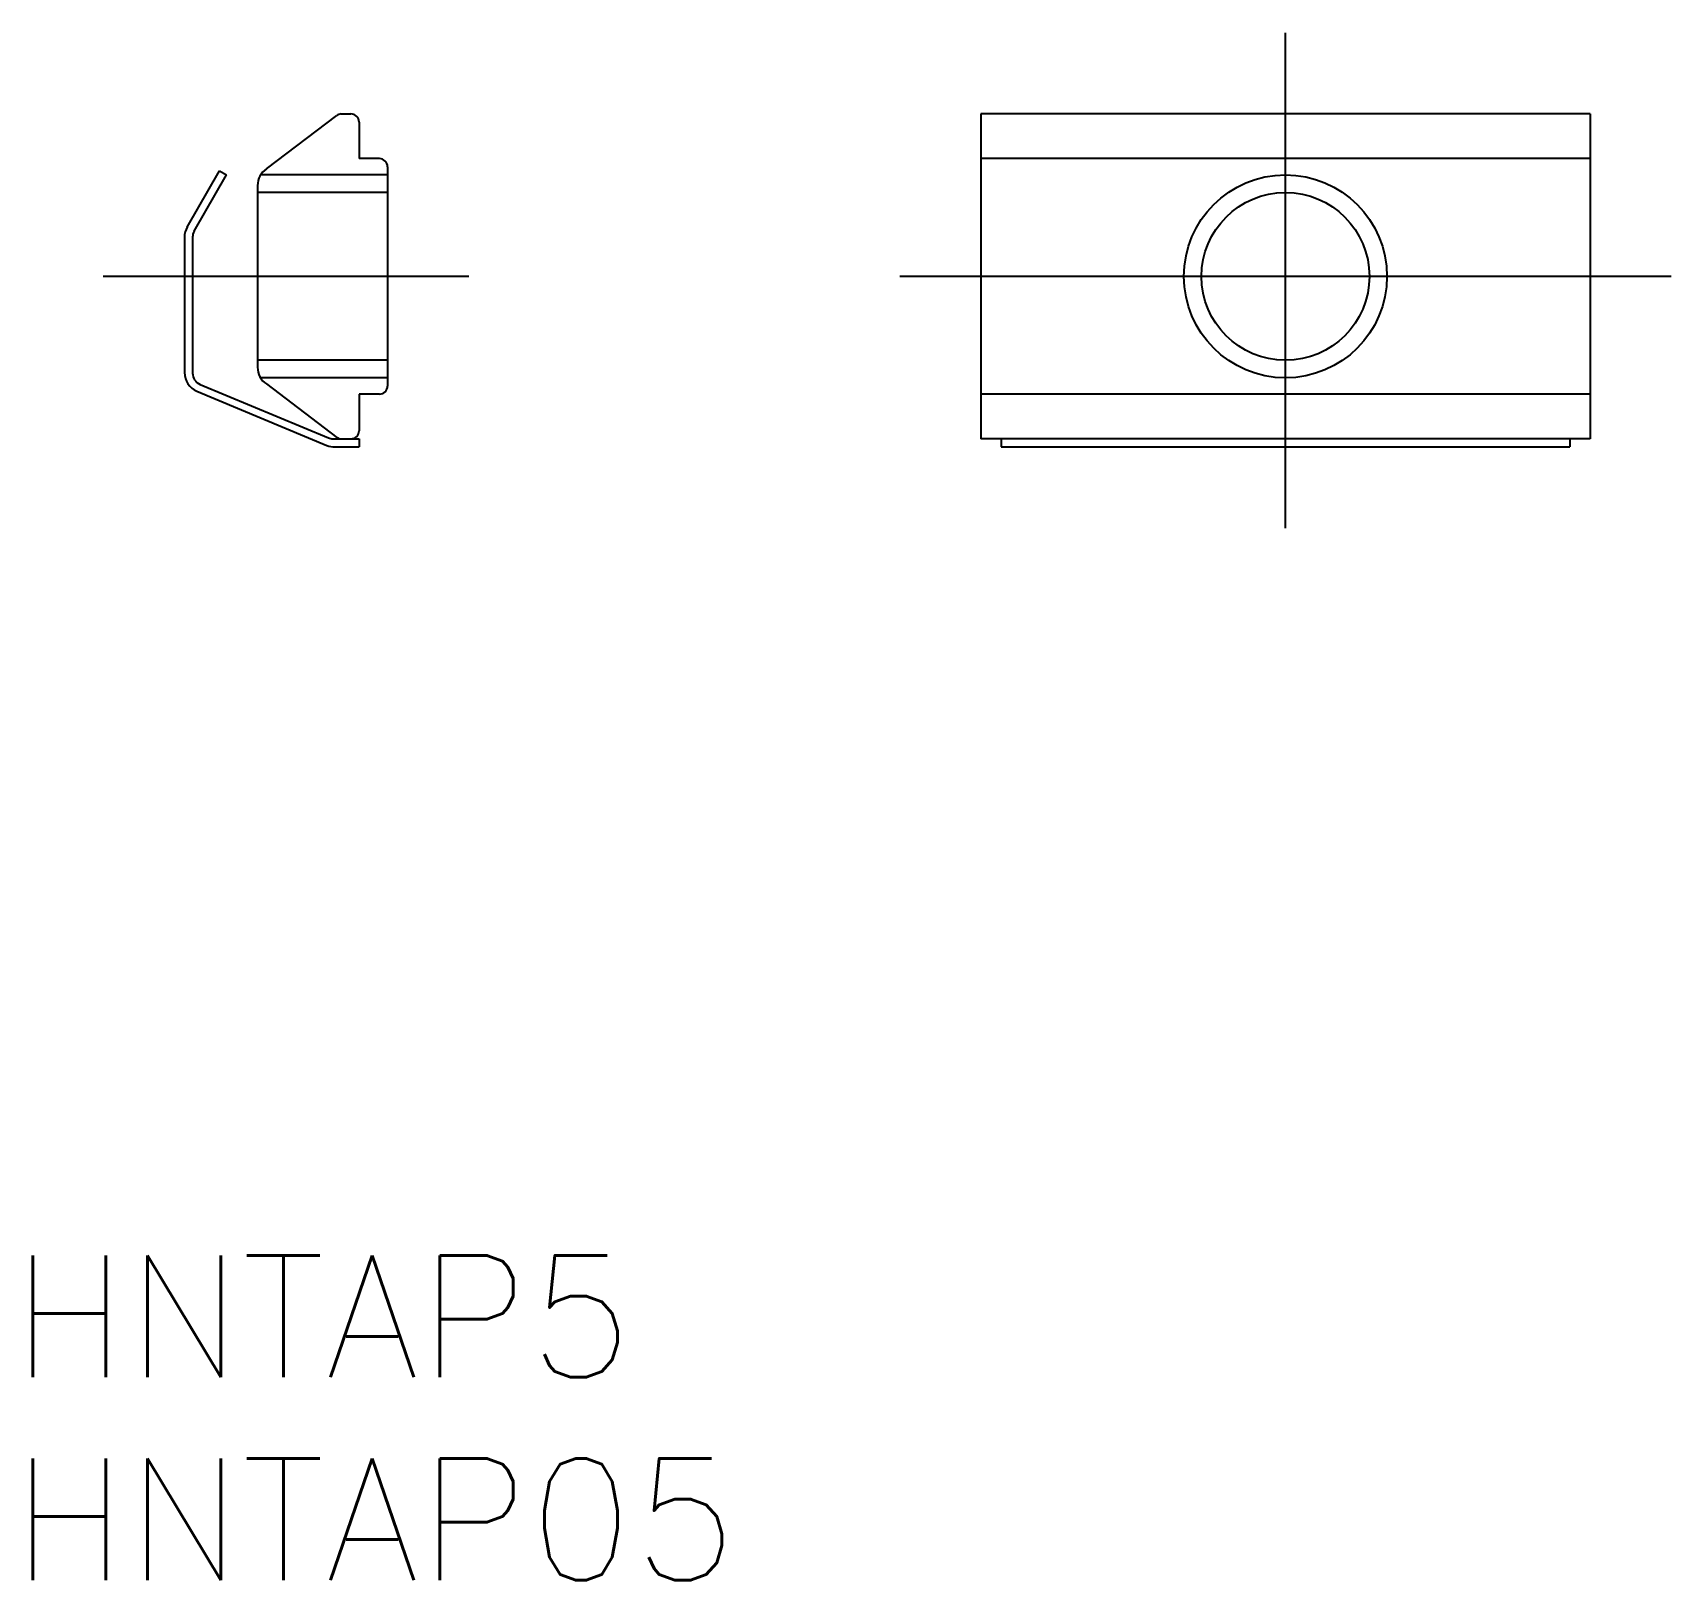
# Model space of a CAD drawing. Extents: x -30.8 to 9.5, y -32.1 to 6.
import ezdxf

# ---------------------------------------------------------------- set-up
doc = ezdxf.new("R2010")
doc.units = 0
doc.linetypes.add('CENTER', pattern=[50.8, 31.75, -6.35, 6.35, -6.35])
doc.linetypes.add('DASHED', pattern=[19.05, 12.7, -6.35])
doc.layers.get('0').update_dxf_attribs({"linetype": 'CONTINUOUS'})
doc.layers.add('CENTER', color=1, linetype='CONTINUOUS')
doc.styles.get("Standard").update_dxf_attribs({"font": 'txt.shx', "height": 3, "bigfont": 'bigfont.shx'})

msp = doc.modelspace()

# ---------------------------------------------------------------- linework, layer by layer
at = {"color": 7, "linetype": 'CONTINUOUS'}
for p, q in [((-25.096, 2.649), (-23.364, 3.965)), ((-23.251, 4), (-23.013, 4)), ((-22.813, 3.8), (-22.813, 2.9)), ((7.5, 4), (-7.5, 4)), ((7.5, 4), (-7.5, 4)), ((-7.5, 4), (-7.5, -4)), ((7.5, 4), (7.5, -4)), ((-22.313, 2.9), (-22.813, 2.9)), ((7.5, 2.9), (-7.5, 2.9)), ((-27.046, 1.216), (-26.247, 2.6)), ((-26.873, 1.116), (-26.074, 2.5)), ((-26.247, 2.6), (-26.074, 2.5)), ((-22.113, 2.7), (-22.113, -2.7)), ((-25.313, 2.237), (-25.313, -2.237)), ((-27.113, 0.966), (-27.113, -2.367)), ((-26.913, 0.966), (-26.913, -2.383)), ((-26.729, -2.66), (-23.569, -3.977)), ((-25.096, -2.649), (-23.364, -3.965)), ((-26.806, -2.828), (-23.606, -4.162)), ((-22.813, -2.9), (-22.813, -3.8)), ((-22.313, -2.9), (-22.813, -2.9)), ((7.5, -2.9), (-7.5, -2.9)), ((-23.453, -4), (-22.813, -4)), ((-23.251, -4), (-23.013, -4)), ((-22.813, -4), (-22.813, -4.2)), ((7.5, -4), (-7.5, -4)), ((-7, -4), (-7, -4.2)), ((7, -4), (7, -4.2)), ((-23.413, -4.2), (-22.813, -4.2)), ((-7, -4.2), (7, -4.2))]:
    msp.add_line(p, q, dxfattribs=at)
at = {"color": 3, "linetype": 'DASHED'}
for p, q in [((-22.113, 2.5), (-25.238, 2.5)), ((-22.113, 2.067), (-25.313, 2.067)), ((-22.113, -2.067), (-25.313, -2.067)), ((-22.113, -2.5), (-25.238, -2.5))]:
    msp.add_line(p, q, dxfattribs=at)
at = {"color": 3, "linetype": 'CONTINUOUS'}
msp.add_circle((0, 0), 2.5, dxfattribs=at)
at = {"color": 7, "linetype": 'CONTINUOUS'}
msp.add_circle((0, 0), 2.067, dxfattribs=at)
for centre, radius, start, end in [((-23.251, 3.8), 0.2, 90, 124.5085), ((-23.013, 3.8), 0.2, 0, 90), ((-22.313, 2.7), 0.2, 0, 90), ((-24.813, 2.237), 0.5, 124.5085, 180), ((-26.613, 0.966), 0.5, 150, 180), ((-26.613, 0.966), 0.3, 150, 180), ((-26.613, -2.367), 0.5, 180, 247.3802), ((-26.613, -2.383), 0.3, 180, 247.3802), ((-24.813, -2.237), 0.5, 180, 235.4915), ((-22.313, -2.7), 0.2, 270, 0), ((-23.453, -3.7), 0.3, 247.3802, 270), ((-23.251, -3.8), 0.2, 235.4915, 270), ((-23.013, -3.8), 0.2, 270, 0), ((-23.413, -3.7), 0.5, 247.3802, 270)]:
    msp.add_arc(centre, radius, start, end, dxfattribs=at)
at = {"layer": 'CENTER', "color": 1, "linetype": 'CENTER'}
for p, q in [((0, -6.2), (0, 6)), ((-20.113, 0), (-29.113, 0)), ((9.5, 0), (-9.5, 0))]:
    msp.add_line(p, q, dxfattribs=at)

# ---------------------------------------------------------------- texts
at = {"color": 7, "linetype": 'CONTINUOUS'}
for s, p in [('HNTAP5', (-31.363, -27.112)), ('HNTAP05', (-31.363, -32.112))]:
    msp.add_text(s, height=3, dxfattribs=at).set_placement(p)

doc.saveas('drawing.dxf')
